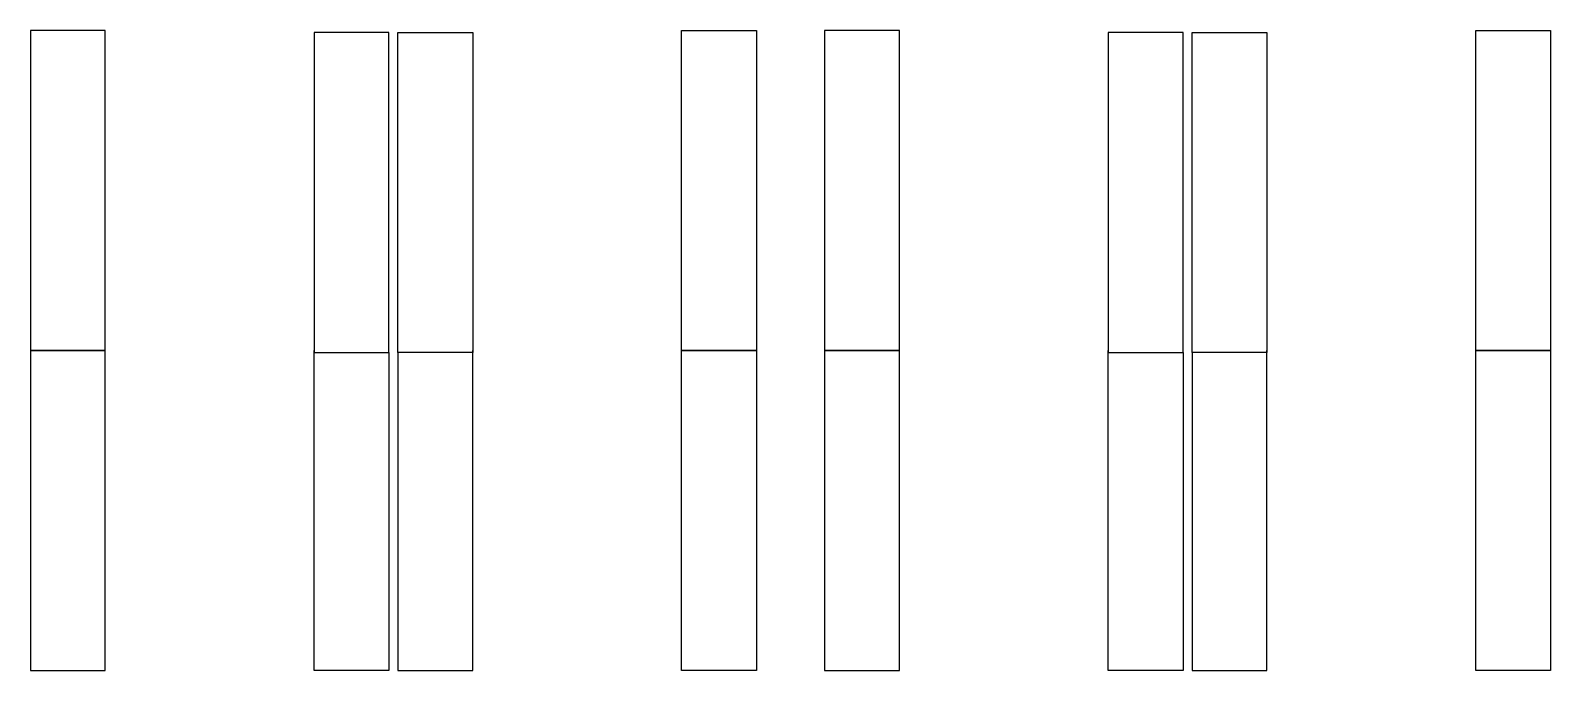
# Model space of a CAD drawing. Header units: millimetres. Extents: x -67 to 67, y 12 to 68.
import ezdxf

# ---------------------------------------------------------------- set-up
doc = ezdxf.new("R2010")
doc.units = ezdxf.units.MM
doc.layers.get('0').update_dxf_attribs({"linetype": 'CONTINUOUS'})

msp = doc.modelspace()

# ---------------------------------------------------------------- linework, layer by layer
for p, q in [((-42, 12), (-42, 40.2)), ((-28, 12), (-28, 40.2)), ((28, 12), (28, 40.2)), ((42, 12), (42, 40.2)), ((-35.4, 40.02), (-35.4, 12)), ((-34.6, 40.02), (-34.6, 12)), ((34.6, 40.02), (34.6, 12)), ((35.4, 40.02), (35.4, 12)), ((-35.4, 12), (-42, 12)), ((-34.6, 12), (-28, 12)), ((34.6, 12), (28, 12)), ((35.4, 12), (42, 12))]:
    msp.add_line(p, q)
for points in [[(-67, 40.2), (-60.4, 40.2), (-60.4, 68.4), (-67, 68.4)], [(-3, 68.4), (-3, 40.2), (-9.6, 40.2), (-9.6, 68.4)], [(9.6, 68.4), (3, 68.4), (3, 40.2), (9.6, 40.2)], [(60.4, 40.2), (60.4, 68.4), (67, 68.4), (67, 40.2)], [(-35.4, 40.02), (-35.4, 68.22), (-42, 68.22), (-42, 40.02)], [(-28, 40.02), (-34.6, 40.02), (-34.6, 68.22), (-28, 68.22)], [(28, 40.02), (34.6, 40.02), (34.6, 68.22), (28, 68.22)], [(35.4, 40.02), (35.4, 68.22), (42, 68.22), (42, 40.02)], [(-67, 12), (-60.4, 12), (-60.4, 40.2), (-67, 40.2)], [(-9.6, 40.2), (-3, 40.2), (-3, 12), (-9.6, 12)], [(9.6, 40.2), (3, 40.2), (3, 12), (9.6, 12)], [(60.4, 40.2), (67, 40.2), (67, 12), (60.4, 12)]]:
    msp.add_lwpolyline(points, close=True)

doc.saveas('drawing.dxf')
